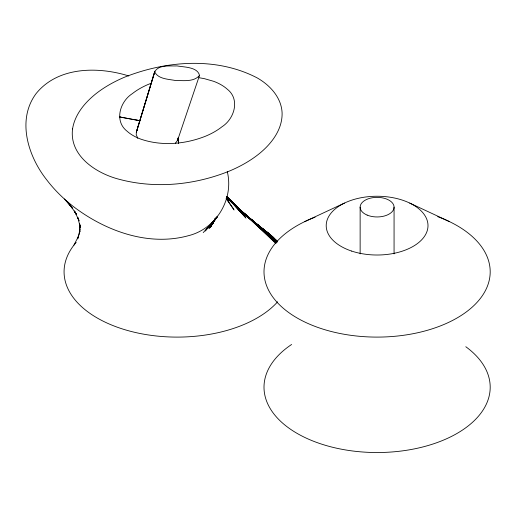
<?xml version="1.0" encoding="UTF-8"?>
<svg xmlns="http://www.w3.org/2000/svg" width="516" height="516" viewBox="0 0 516 516"><rect width="100%" height="100%" fill="white"/><g stroke="black" fill="none" stroke-linecap="round" stroke-linejoin="round"><path stroke-width="0.77" d="M79.87 228.582L79.793 231.968L79.954 225.189L79.903 227.872L79.761 224.473L79.948 227.169L79.58 223.757L79.999 226.466L78.077 218.158L78.974 220.906L77.722 217.43L78.845 220.197L74.794 211.702L76.394 214.514L74.259 210.954L76.091 213.785L68.06 202.214L72.711 208.69L66.183 200.595L71.737 207.187L64.352 198.963M79.851 229.285L78.896 234.786M175.375 143.248L177.627 140.191L199.511 75.388C197.499 66.841 184.044 67.222 177.046 65.913C169.938 66.248 158.535 64.403 154.723 71.866L136.347 132.161L136.25 134.618L137.753 138.327M178.162 137.817L177.627 140.191M79.864 231.426L77.935 238.153L78.703 235.502L77.523 238.863L78.522 236.218L73.936 245.126M154.826 71.137L136.347 132.161M199.511 75.388C193.913 82.244 182.98 80.477 175.047 80.431C168.203 79.135 158.051 79.045 154.723 71.866L136.721 131L137.301 129.897M212.727 223.512L215.314 218.771L210.831 226.324L215.714 218.191M215.275 218.855L212.27 224.228L215.004 219.358M215.062 219.229L211.321 225.634L215.34 218.797L210.586 226.666L215.088 219.236M215.23 218.939L211.805 224.937L215.365 218.732M209.819 227.679L215.153 219.107M214.701 219.861L210.328 227.008L215.275 218.939L210.077 227.343L215.056 219.306M209.554 228.007L214.83 219.674M209.296 228.343L214.598 220.042M216.494 217.41L217.384 216.165M216.701 217.159L211.347 224.583L215.514 218.829M215.559 218.758L211.076 224.918L216.198 217.913M215.952 218.274L210.805 225.247L216.21 217.887L209.973 226.214L215.714 218.61M215.965 218.249L210.534 225.569L215.701 218.629M215.662 218.713L209.406 226.853M215.146 219.416L208.832 227.479M208.535 227.782L214.617 220.113M208.238 228.091L214.346 220.455M217.539 216.752L205.168 231L216.978 217.442L203.22 232.619M304.64 221.667L344.495 203.072M151.22 83.269L148.408 84.353A72.975 42.131 0 0 0 132.399 93.596C119.951 101.504 113.965 121.066 127.117 131.245A45.118 26.052 0 0 0 140.72 139.101C161.811 146.363 185.431 144.28 205.929 136.043A72.975 42.131 0 0 0 221.938 126.801C234.387 118.893 240.372 99.33 227.221 89.158A45.118 26.052 0 0 0 213.618 81.302L204.304 78.645L199.066 77.729M140.113 120.75L119.506 116.932L140.081 120.757M136.566 120.138L139.72 120.699M119.46 117.003L121.608 117.448M128.8 75.962C98.175 66.39 58.095 66.448 36.178 93.493C16.493 119.789 28.038 156.187 46.614 179.723A132.677 98.182 21.1 0 0 73.969 207.006C105.986 231.168 148.718 246.706 188.656 235.631C216.217 228.769 234.083 199.157 227.272 171.557M409.71 203.072L449.565 221.667M247.68 217.242L248.938 218.216M250.202 219.19L252.098 220.648M253.362 221.622L257.781 225.028M259.045 226.002L267.256 232.323M251.673 220.332L268.823 233.548M249.905 218.784L273.299 237.405L243.571 213.282M244.539 214.398L246.422 215.894M247.686 216.888L248.944 217.881L244.629 214.359M250.202 218.881L252.092 220.371L250.234 218.868M244.977 214.798L246.222 215.785M249.351 218.262L271.848 236.089L243.565 213.443M243.017 212.908L274.705 238.747L241.972 211.824M238.882 209.283L240.733 210.805L226.634 196.719L241.791 212.095L226.627 196.744M238.914 209.38L240.772 210.921M242.01 211.941L276.06 240.121L237.895 208.29M237.915 208.374L277.363 241.52L236.889 207.284M237.392 207.774L277.408 241.907L235.264 205.742M235.793 206.245L276.802 241.778M231.194 202.059L276.782 241.746M231.187 202.059L233.587 204.168M234.786 205.226L276.763 242.172L231.987 202.588L276.092 242.036M276.112 242.043L233.355 203.678L276.563 242.971L234.025 204.239L275.834 242.836M235.973 205.949L275.621 243.236M229.052 199.408L237.225 207.129M228.569 198.899L237.831 207.722L228.614 198.879M228.053 198.357L238.431 208.329M227.53 197.783L239.018 208.941L227.027 197.235M227.027 197.267L239.598 209.56L226.518 196.686L240.714 210.818M226.846 196.835L243.307 214.063L226.801 196.835L242.307 212.747L226.724 196.783L246.003 218.126M226.834 196.86L244.713 216.075M226.859 196.886L244.255 215.398M226.905 196.957L245.158 216.752M226.924 196.989L245.584 217.436M226.634 197.125L228.149 198.944M226.872 197.447L228.84 199.937L226.795 197.441M226.576 197.222L229.059 200.273L227.027 197.776M226.75 197.486L229.285 200.608M226.543 197.28L229.497 200.943L226.975 197.815M226.079 198.273L233.793 209.29M226.35 198.841L234.07 209.999M178.465 143.519L178.194 137.991L178.459 143.48M394.063 207.161L394.063 253.872M360.136 207.161L360.136 253.872M437.71 216.675A113.101 65.3 0 0 1 463.078 314.225A113.101 65.3 0 0 1 292.217 314.954A113.101 65.3 0 0 1 315.089 217.197M465.793 346.72A113.101 65.3 0 0 1 452.68 435.814A113.101 65.3 0 0 1 297.842 433.814A113.101 65.3 0 0 1 291.624 344.475M277.634 301.796A113.101 65.3 0 0 1 125.717 329.956A113.101 65.3 0 0 1 76.2 242.385M262.199 228.749A113.101 65.3 0 0 1 277.634 241.817M72.55 128.948C69.157 155.838 96.195 173.35 118.99 179.239C155.342 188.985 194.751 185.102 229.459 171.041A132.677 76.6 0 0 0 258.561 154.239C271.158 144.222 282.497 129.826 282.104 112.939C281.446 97.53 269.965 85.14 257.142 77.877C216.456 56.696 166.52 60.63 124.878 77.058A132.677 76.6 0 0 0 95.776 93.86C84.708 102.742 74.826 114.539 72.55 128.948M240.159 210.186L226.518 196.719L240.159 210.186M242.81 213.398L226.763 196.809L242.81 213.398M228.614 199.602L226.608 197.17L228.614 199.602M367.147 215.095A16.963 9.798 0 0 0 393.972 208.174A16.963 9.798 0 0 0 370.178 198.215A16.963 9.798 0 0 0 367.147 215.095M351.654 251.079A50.897 29.386 0 0 0 427.996 225.627A50.897 29.386 0 0 0 351.654 200.182A50.897 29.386 0 0 0 351.654 251.079"/></g></svg>
